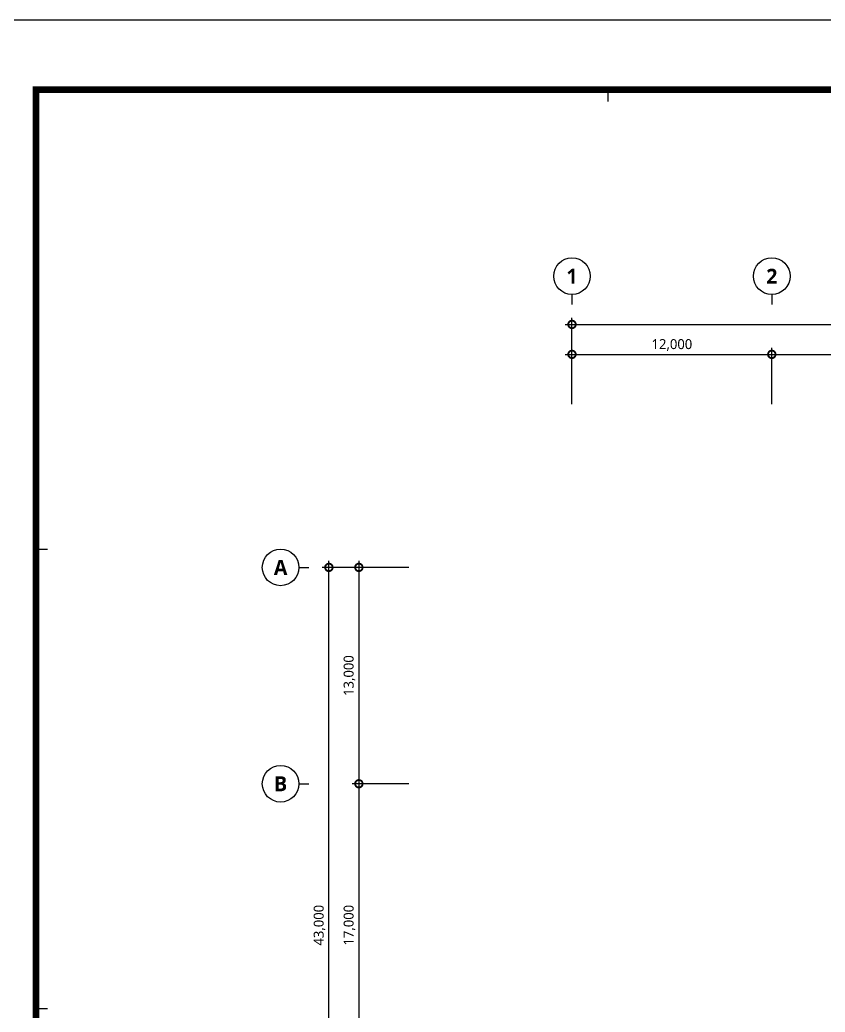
# Model space of a CAD drawing. Header units: millimetres. Extents: x -168600 to 672400, y 82 to 118882.
# Drawn here: x 512539 to 560904, y 59258 to 118882 of the extents above; entities that cross this region are included whole.
import ezdxf
from ezdxf.enums import TextEntityAlignment as Align

# ---------------------------------------------------------------- set-up
doc = ezdxf.new("R2010")
doc.units = ezdxf.units.MM
doc.header["$LTSCALE"] = 2000
for name, color, linetype in [('arch', 8, 'Continuous'), ('SYM-BUB', 3, 'Continuous'), ('XR-SHEET-SHT', 5, 'Continuous')]:
    doc.layers.add(name, color=color, linetype=linetype)
doc.layers.add('XR-SHEET-TEMP', color=171, linetype='Continuous', plot=False)
doc.styles.add('$0$스타일1', font='malgun.ttf')
doc.styles.add('스타일1', font='malgun.ttf')
doc.styles.add('스타일2', font='malgunbd.ttf')
doc.dimstyles.new('CJA', dxfattribs={"dimscale": 300, "dimtxt": 2.7, "dimasz": 1, "dimexe": 2, "dimexo": 3, "dimgap": 1, "dimtad": 1, "dimdec": 0, "dimzin": 1, "dimdsep": 46, "dimlunit": 6, "dimtxsty": '$0$스타일1', "dimblk": 'CJDOT', "dimcen": 0.09, "dimdle": 1, "dimclrd": 256, "dimclre": 256, "dimclrt": 3, "dimadec": 0, "dimazin": 0, "dimtfac": 1, "dimtdec": 0, "dimtix": 1, "dimtmove": 2, "dimatfit": 3, "dimldrblk": 'CJDOT', "dimfxl": 1, "dimtolj": 1, "dimtzin": 1, "dimarcsym": 0})

# ---------------------------------------------------------------- blocks, each defined once
blk = doc.blocks.new('XR-FORM-EE', base_point=(461, 408))
at = {"layer": 'XR-SHEET-SHT', "color": 5}
blk.add_lwpolyline([(0, 118800), (168200, 118800), (168200, 0), (0, 0)], close=True, dxfattribs=at)
at = {"layer": 'XR-SHEET-SHT', "color": 5, "const_width": 400}
blk.add_lwpolyline([(9300, 114600), (163900, 114600), (163900, 4200), (9300, 4200)], close=True, dxfattribs=at)
at = {"layer": 'XR-SHEET-TEMP'}
for p, q in [((43650, 114600), (43650, 113900)), ((9300, 87000), (10000, 87000)), ((9300, 59400), (10000, 59400))]:
    blk.add_line(p, q, dxfattribs=at)
blk = doc.blocks.new('_DotSmall')
at = {"color": 0, "linetype": 'ByBlock', "const_width": 0.5}
blk.add_lwpolyline([(-0.0625, 0, 1), (0.0625, 0, 1)], format="xyb", close=True, dxfattribs=at)
blk = doc.blocks.new('*D187')
at = {"layer": 'arch', "color": 7, "lineweight": -2, "transparency": 16777216}
for p, q in [((535900, 85982), (530700, 85982)), ((531100, 42582), (531100, 86382)), ((535900, 42982), (530700, 42982))]:
    blk.add_line(p, q, dxfattribs=at)
at = {"layer": 'arch', "color": 7, "lineweight": -2, "transparency": 16777216, "xscale": 900, "yscale": 900, "zscale": 900}
for p, rotation in [((531100, 85982), 90), ((531100, 42982), 270)]:
    blk.add_blockref('_DotSmall', p, dxfattribs=dict(at, rotation=rotation))
at = {"layer": 'arch', "color": 3, "transparency": 16777216, "insert": (530540, 64482), "char_height": 600, "attachment_point": 5, "rotation": 90, "style": '$0$스타일1'}
blk.add_mtext('\\A1;43,000', dxfattribs=at)
blk = doc.blocks.new('CJDOT')
blk.add_line((-2, 0), (2, 0))
at = {"const_width": 0.5}
blk.add_lwpolyline([(-0.25, 0, 1), (0.25, 0, 1)], format="xyb", close=True, dxfattribs=at)
blk = doc.blocks.new('*D188')
at = {"layer": 'arch', "color": 7, "lineweight": -2, "transparency": 16777216}
for p, q in [((535900, 85982), (532500, 85982)), ((532900, 86382), (532900, 72582)), ((535900, 72982), (532500, 72982))]:
    blk.add_line(p, q, dxfattribs=at)
at = {"layer": 'arch', "color": 7, "lineweight": -2, "transparency": 16777216, "xscale": 900, "yscale": 900, "zscale": 900}
for p, rotation in [((532900, 85982), 90), ((532900, 72982), 270)]:
    blk.add_blockref('_DotSmall', p, dxfattribs=dict(at, rotation=rotation))
at = {"layer": 'arch', "color": 3, "transparency": 16777216, "insert": (532338, 79482), "char_height": 600, "attachment_point": 5, "rotation": 90, "style": '$0$스타일1'}
blk.add_mtext('\\A1;13,000', dxfattribs=at)
blk = doc.blocks.new('*D189')
at = {"layer": 'arch', "color": 7, "lineweight": -2, "transparency": 16777216}
for p, q in [((532900, 73382), (532900, 55582)), ((535900, 72982), (532500, 72982)), ((535900, 55982), (532500, 55982))]:
    blk.add_line(p, q, dxfattribs=at)
at = {"layer": 'arch', "color": 7, "lineweight": -2, "transparency": 16777216, "xscale": 900, "yscale": 900, "zscale": 900}
for p, rotation in [((532900, 72982), 90), ((532900, 55982), 270)]:
    blk.add_blockref('_DotSmall', p, dxfattribs=dict(at, rotation=rotation))
at = {"layer": 'arch', "color": 3, "transparency": 16777216, "insert": (532338, 64482), "char_height": 600, "attachment_point": 5, "rotation": 90, "style": '$0$스타일1'}
blk.add_mtext('\\A1;17,000', dxfattribs=at)
blk = doc.blocks.new('*D191')
at = {"layer": 'arch', "color": 7, "lineweight": -2, "transparency": 16777216}
for p, q in [((545700, 95782), (545700, 100982)), ((616700, 95782), (616700, 100982)), ((545300, 100582), (617100, 100582))]:
    blk.add_line(p, q, dxfattribs=at)
at = {"layer": 'arch', "color": 7, "lineweight": -2, "transparency": 16777216, "xscale": 900, "yscale": 900, "zscale": 900, "rotation": 180}
blk.add_blockref('_DotSmall', (545700, 100582), dxfattribs=at)
at = {"layer": 'arch', "color": 7, "lineweight": -2, "transparency": 16777216, "xscale": 900, "yscale": 900, "zscale": 900}
blk.add_blockref('_DotSmall', (616700, 100582), dxfattribs=at)
at = {"layer": 'arch', "color": 3, "transparency": 16777216, "insert": (580700, 101144), "char_height": 600, "attachment_point": 5, "style": '스타일1'}
blk.add_mtext('\\A1;71,000', dxfattribs=at)
blk = doc.blocks.new('*D196')
at = {"layer": 'arch', "color": 7, "lineweight": -2, "transparency": 16777216}
for p, q in [((557700, 95782), (557700, 99182)), ((569700, 95782), (569700, 99182)), ((557300, 98782), (570100, 98782))]:
    blk.add_line(p, q, dxfattribs=at)
at = {"layer": 'arch', "color": 7, "lineweight": -2, "transparency": 16777216, "xscale": 900, "yscale": 900, "zscale": 900, "rotation": 180}
blk.add_blockref('_DotSmall', (557700, 98782), dxfattribs=at)
at = {"layer": 'arch', "color": 7, "lineweight": -2, "transparency": 16777216, "xscale": 900, "yscale": 900, "zscale": 900}
blk.add_blockref('_DotSmall', (569700, 98782), dxfattribs=at)
at = {"layer": 'arch', "color": 3, "transparency": 16777216, "insert": (563700, 99344), "char_height": 600, "attachment_point": 5, "style": '스타일1'}
blk.add_mtext('\\A1;12,000', dxfattribs=at)
blk = doc.blocks.new('*D197')
at = {"layer": 'arch', "color": 7, "lineweight": -2, "transparency": 16777216}
for p, q in [((545700, 95782), (545700, 99182)), ((557700, 95782), (557700, 99182)), ((545300, 98782), (558100, 98782))]:
    blk.add_line(p, q, dxfattribs=at)
at = {"layer": 'arch', "color": 7, "lineweight": -2, "transparency": 16777216, "xscale": 900, "yscale": 900, "zscale": 900, "rotation": 180}
blk.add_blockref('_DotSmall', (545700, 98782), dxfattribs=at)
at = {"layer": 'arch', "color": 7, "lineweight": -2, "transparency": 16777216, "xscale": 900, "yscale": 900, "zscale": 900}
blk.add_blockref('_DotSmall', (557700, 98782), dxfattribs=at)
at = {"layer": 'arch', "color": 3, "transparency": 16777216, "insert": (551700, 99344), "char_height": 600, "attachment_point": 5, "style": '스타일1'}
blk.add_mtext('\\A1;12,000', dxfattribs=at)
blk = doc.blocks.new('NEW_BUB')
at = {"layer": 'SYM-BUB', "color": 6}
blk.add_line((0, 3), (0, 0), dxfattribs=at)
blk.add_circle((0, 8.5), 5.5, dxfattribs=at)
at = {"layer": 'SYM-BUB', "color": 3, "style": '스타일2'}
blk.add_attdef('X', text='', height=4.5, dxfattribs=at).set_placement((0, 8.5), align=Align.MIDDLE)

msp = doc.modelspace()

# ---------------------------------------------------------------- block references
at = {"layer": 'arch'}
msp.add_blockref('XR-FORM-EE', (504661, 490.7), dxfattribs=at)
at = {"layer": 'arch', "xscale": 200.0000000000001, "yscale": 200.0000000000001, "zscale": 200.0000000000001}
for p, values in [((545700, 101782.2), {'X': '1'}), ((557700, 101782.2), {'X': '2'})]:
    msp.add_blockref('NEW_BUB', p, dxfattribs=at).add_auto_attribs(values)
at = {"layer": 'arch'}
ref = msp.add_blockref('NEW_BUB', (529900, 85982.2), dxfattribs=dict(at, xscale=200.0000000000001, yscale=200.0000000000001, zscale=200.0000000000001, rotation=90))
ref.add_attrib('X', 'A', dxfattribs={"layer": 'SYM-BUB', "color": 3, "height": 900, "style": '스타일2'}).set_placement((528200, 85982.2), align=Align.MIDDLE)
ref = msp.add_blockref('NEW_BUB', (529900, 72982.2), dxfattribs=dict(at, xscale=200.0000000000001, yscale=200.0000000000001, zscale=200.0000000000001, rotation=90))
ref.add_attrib('X', 'B', dxfattribs={"layer": 'SYM-BUB', "color": 3, "height": 900, "style": '스타일2'}).set_placement((528200, 72982.2), align=Align.MIDDLE)

# ---------------------------------------------------------------- dimensions: what is measured, and where the dimension line sits
dim = msp.add_linear_dim(base=(616700, 100582.2), p1=(545700, 95182.2), p2=(616700, 95182.2), angle=180, dimstyle='CJA', override={"dimscale": 200, "dimtxt": 3, "dimasz": 4.5, "dimtxsty": '스타일1', "dimblk1": 'DotSmall', "dimblk2": 'DotSmall', "dimsah": 1, "dimdle": 2, "dimclrd": 7, "dimclre": 7}, dxfattribs=at)
dim.commit()
dim.dimension.update_dxf_attribs({"geometry": '*D191', "text_midpoint": (580700, 101144.2), "dimtype": 160})
for base, p1, p2, picture, middle in [((557700, 98782.2), (545700, 95182.2), (557700, 95182.2), '*D197', (551700, 99344.2)), ((569700, 98782.2), (557700, 95182.2), (569700, 95182.2), '*D196', (563700, 99344.2))]:
    dim = msp.add_linear_dim(base=base, p1=p1, p2=p2, dimstyle='CJA', override={"dimscale": 200, "dimtxt": 3, "dimasz": 4.5, "dimtxsty": '스타일1', "dimblk1": 'DotSmall', "dimblk2": 'DotSmall', "dimsah": 1, "dimdle": 2, "dimclrd": 7, "dimclre": 7}, dxfattribs=at)
    dim.commit()
    dim.dimension.update_dxf_attribs({"geometry": picture, "text_midpoint": middle})
for base, p1, p2, angle, picture, middle in [((531100, 85982.2), (536500, 42982.2), (536500, 85982.2), 270, '*D187', (530539.7, 64482.2)), ((532900, 72982.2), (536500, 85982.2), (536500, 72982.2), 90, '*D188', (532338, 79482.2)), ((532900, 55982.2), (536500, 72982.2), (536500, 55982.2), 270, '*D189', (532338, 64482.2))]:
    dim = msp.add_linear_dim(base=base, p1=p1, p2=p2, angle=angle, dimstyle='CJA', override={"dimscale": 200, "dimtxt": 3, "dimasz": 4.5, "dimblk1": 'DotSmall', "dimblk2": 'DotSmall', "dimsah": 1, "dimdle": 2, "dimclrd": 7, "dimclre": 7}, dxfattribs=at)
    dim.commit()
    dim.dimension.update_dxf_attribs({"geometry": picture, "text_midpoint": middle})

doc.saveas('drawing.dxf')
